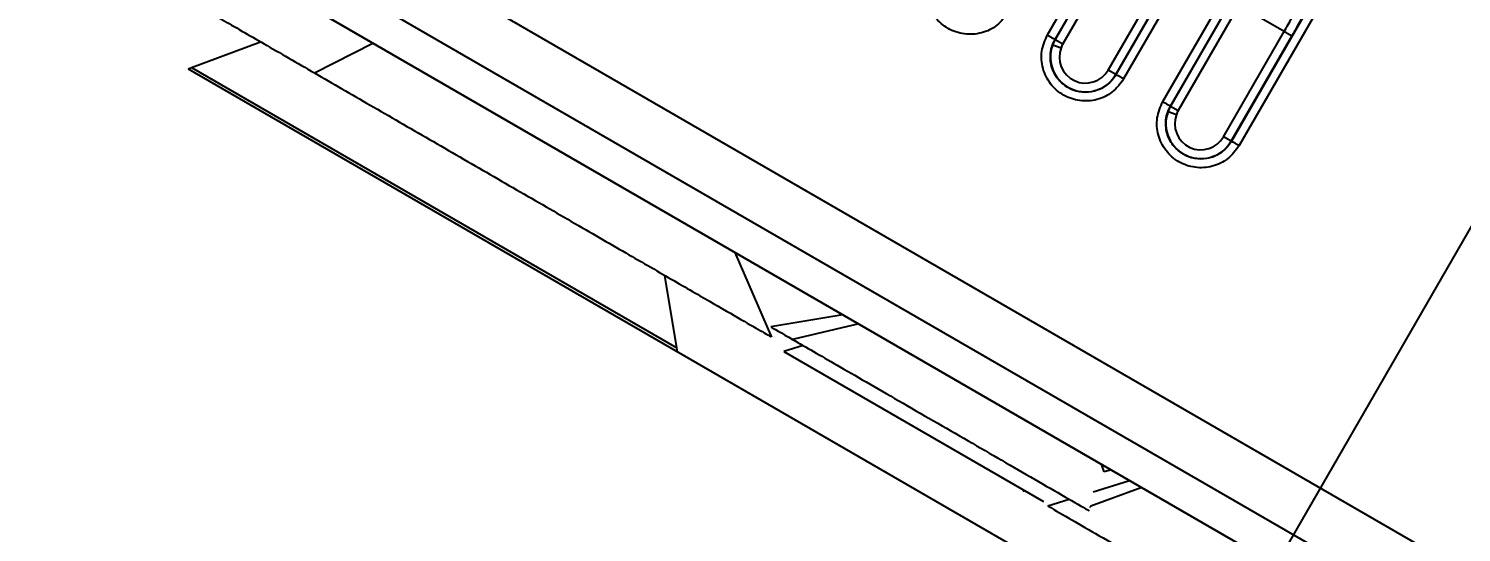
# Model space of a CAD drawing. Header units: millimetres. Extents: x 3916 to 10869, y 6515 to 11511.
# Drawn here: x 6981.63 to 7013.88, y 8825.78 to 8837.11 of the extents above; entities that cross this region are included whole.
import ezdxf

# ---------------------------------------------------------------- set-up
doc = ezdxf.new("R2010")
doc.units = ezdxf.units.MM
doc.header["$LTSCALE"] = 50
doc.header["$PDSIZE"] = -1
doc.linetypes.add('CENTERX2', pattern=[20.32, 12.7, -2.54, 2.54, -2.54])
doc.layers.add('CENTER_LINE', color=1, linetype='CENTERX2')
doc.layers.add('dim', color=4, linetype='Continuous', lineweight=18)
doc.styles.add('SLDTEXTSTYLE0', font='GULIM.TTC')
doc.dimstyles.new('ISO-25', dxfattribs={"dimtxt": 2.5, "dimasz": 2.5, "dimexe": 1.25, "dimexo": 0.625, "dimtad": 1, "dimtxsty": 'SLDTEXTSTYLE0', "dimcen": 2.5, "dimadec": 0, "dimazin": 0, "dimtfac": 1, "dimtmove": 0, "dimatfit": 3, "dimfxl": 0, "dimarcsym": 0})

# ---------------------------------------------------------------- blocks, each defined once
blk = doc.blocks.new('*D25')
at = {"layer": 'Defpoints', "color": 0}
for p in [(7076.309, 10374.327), (7037.279, 8872.803), (6982.133, 8777.288), (6894.787, 8441.677), (7076.309, 7240.741)]:
    blk.add_point(p, dxfattribs=at)
at = {"layer": 'dim', "color": 0, "lineweight": -2, "ltscale": 2}
blk.add_line((6975.883, 8766.463), (6798.441, 8459.124), dxfattribs=at)
blk.add_arc((7076.309, 8940.406), 530.736, 245.39976, 264.60024, dxfattribs=at)
at = {"layer": 'dim', "color": 0}
for points in [[(6859.194, 8465.247), (6851.55, 8450.437), (6810.941, 8480.775)], [(7025.972, 8403.701), (7026.757, 8420.349), (7076.309, 8409.669)]]:
    blk.add_solid(points, dxfattribs=at)
at = {"layer": 'dim', "color": 0, "insert": (6949.006, 8465.304), "char_height": 50, "attachment_point": 5, "rotation": 345, "style": 'SLDTEXTSTYLE0'}
blk.add_mtext('30%%d', dxfattribs=at)
blk = doc.blocks.new('*D27')
at = {"layer": 'Defpoints', "color": 0}
for p in [(6767.678, 9545.787), (7076.309, 9545.787), (7009.706, 8825.045)]:
    blk.add_point(p, dxfattribs=at)
at = {"layer": 'dim', "color": 0, "lineweight": -2, "ltscale": 2}
for p, q in [((7063.809, 9545.787), (6742.678, 9545.787)), ((6767.678, 8875.045), (6767.678, 9495.787)), ((6997.206, 8825.045), (6742.678, 8825.045))]:
    blk.add_line(p, q, dxfattribs=at)
at = {"layer": 'dim', "color": 0}
for points in [[(6776.012, 9495.787), (6759.345, 9495.787), (6767.678, 9545.787)], [(6759.345, 8875.045), (6776.012, 8875.045), (6767.678, 8825.045)]]:
    blk.add_solid(points, dxfattribs=at)
at = {"layer": 'dim', "color": 0, "insert": (6725.428, 9185.416), "char_height": 50, "attachment_point": 5, "rotation": 90, "style": 'SLDTEXTSTYLE0'}
blk.add_mtext('720,74', dxfattribs=at)
blk = doc.blocks.new('*D38')
at = {"layer": 'Defpoints', "color": 0}
for p in [(6978.468, 10706.054), (7076.309, 10374.327), (6982.133, 10314.286), (7037.279, 10218.771), (7076.309, 7240.741)]:
    blk.add_point(p, dxfattribs=at)
at = {"layer": 'dim', "color": 0, "lineweight": -2, "ltscale": 2}
for p, q in [((7076.309, 10386.827), (7076.309, 10739.614)), ((6975.883, 10325.111), (6782.087, 10660.777))]:
    blk.add_line(p, q, dxfattribs=at)
blk.add_arc((7076.309, 10151.168), 563.445, 95.08608, 114.91392, dxfattribs=at)
at = {"layer": 'dim', "color": 0}
for points in [[(7026.728, 10704.07), (7025.989, 10720.72), (7076.309, 10714.614)], [(6835.112, 10669.575), (6842.797, 10654.786), (6794.587, 10639.126)]]:
    blk.add_solid(points, dxfattribs=at)
at = {"layer": 'dim', "color": 0, "insert": (6920.417, 10732.965), "char_height": 50, "attachment_point": 5, "rotation": 15, "style": 'SLDTEXTSTYLE0'}
blk.add_mtext('30%%d', dxfattribs=at)

msp = doc.modelspace()

# ---------------------------------------------------------------- linework, layer by layer
at = {"color": 7, "linetype": 'Continuous', "lineweight": 25}
for p, q in [((7004.56, 8836.967), (7008.812, 8844.328)), ((7004.732, 8836.866), (7008.984, 8844.226)), ((7038.287, 8810.853), (6982.234, 8843.216)), ((7010.35, 8843.437), (7006.102, 8836.075)), ((7010.524, 8843.339), (7006.276, 8835.977)), ((7007.158, 8835.467), (7011.41, 8842.828)), ((7007.33, 8835.366), (7011.582, 8842.726)), ((7037.68, 8809.802), (6981.627, 8842.165)), ((7012.948, 8841.937), (7008.7, 8834.575)), ((7013.122, 8841.839), (7008.874, 8834.477)), ((7037.287, 8809.121), (6981.234, 8841.484)), ((7006.1, 8839.229), (7004.735, 8836.864)), ((7006.273, 8839.129), (7004.908, 8836.765)), ((7005.926, 8836.177), (7007.291, 8838.541)), ((7006.099, 8836.077), (7007.464, 8838.441)), ((7008.698, 8837.729), (7007.333, 8835.364)), ((7008.871, 8837.629), (7007.506, 8835.265)), ((7009.889, 8837.041), (7008.871, 8837.629)), ((6985.296, 8836.234), (6986.847, 8836.813)), ((6988.059, 8836.113), (6989.373, 8836.785)), ((7004.679, 8836.748), (7004.867, 8836.677)), ((7004.735, 8836.864), (7004.732, 8836.866)), ((7004.735, 8836.864), (7004.908, 8836.765)), ((7008.524, 8834.677), (7009.889, 8837.041)), ((7008.697, 8834.577), (7010.062, 8836.941)), ((6985.216, 8836.204), (6985.296, 8836.234)), ((6985.296, 8836.234), (6996.22, 8829.927)), ((7006.099, 8836.077), (7005.926, 8836.177)), ((7006.099, 8836.077), (7006.102, 8836.075)), ((7007.277, 8835.248), (7007.465, 8835.177)), ((7007.333, 8835.364), (7007.33, 8835.366)), ((7007.333, 8835.364), (7007.506, 8835.265)), ((7008.697, 8834.577), (7008.524, 8834.677)), ((7008.697, 8834.577), (7008.7, 8834.575)), ((6998.358, 8830.167), (6997.528, 8832.076)), ((6996.22, 8829.927), (6995.946, 8831.56)), ((6999.957, 8830.674), (6998.334, 8830.402)), ((7000.313, 8830.468), (6998.825, 8830.119)), ((6999.063, 8829.982), (6998.626, 8829.849)), ((6996.234, 8829.843), (6996.22, 8829.927)), ((6998.626, 8829.849), (7004.469, 8826.475)), ((7005.84, 8827.145), (7005.777, 8827.314)), ((7006.002, 8827.184), (7005.84, 8827.145)), ((7006.687, 8826.788), (7005.536, 8826.366)), ((7005.593, 8826.693), (7006.41, 8826.948)), ((7004.056, 8826.713), (7004.003, 8826.701)), ((7004.569, 8826.374), (7005.051, 8826.524)), ((7005.536, 8826.366), (7005.512, 8826.357)), ((7005.512, 8826.357), (7005.529, 8826.348))]:
    msp.add_line(p, q, dxfattribs=at)
msp.add_line((6985.216, 8836.204), (7030.875, 8809.843))
for centre, radius, start, end in [((7005.417, 8836.471), 0.788, 159.4177, 249.3434), ((7005.417, 8836.471), 0.788, 150, 159.4177), ((7005.417, 8836.471), 0.588, 150, 159.4177), ((7005.417, 8836.471), 0.588, 159.4177, 330), ((7005.417, 8836.471), 0.788, 249.3434, 330), ((7008.015, 8834.971), 0.788, 159.4177, 249.3434), ((7008.015, 8834.971), 0.788, 150, 159.4177), ((7008.015, 8834.971), 0.588, 159.4177, 330), ((7008.015, 8834.971), 0.588, 150, 159.4177), ((7008.015, 8834.971), 0.788, 249.3434, 330)]:
    msp.add_arc(centre, radius, start, end, dxfattribs=at)
for points, knots in [([(7003.678, 8837.477), (7003.6, 8837.372), (7003.444, 8837.162), (7003.081, 8836.991), (7002.687, 8836.964), (7002.311, 8837.092), (7002.013, 8837.353), (7001.839, 8837.708), (7001.806, 8838.108), (7001.91, 8838.348), (7001.962, 8838.467)], [0, 0, 0, 0, 0.125054, 0.250045, 0.375039, 0.500033, 0.625026, 0.750018, 0.875009, 1, 1, 1, 1]), ([(6984.468, 8838.187), (6984.461, 8838.191), (6984.437, 8838.205), (6984.683, 8838.063), (6985.185, 8837.773), (6985.942, 8837.336), (6986.896, 8836.785), (6987.671, 8836.337), (6988.059, 8836.113)], [0, 0, 0, 0, 0.083149, 0.266519, 0.449889, 0.633259, 0.81663, 1, 1, 1, 1]), ([(7009.889, 8837.041), (7009.92, 8837.095), (7009.984, 8837.207), (7010.06, 8837.346), (7010.102, 8837.428), (7010.122, 8837.472), (7010.123, 8837.479), (7010.124, 8837.483)], [0, 0, 0, 0, 0.242656, 0.499203, 0.712981, 0.847438, 1, 1, 1, 1]), ([(7010.062, 8836.941), (7010.113, 8837.029), (7010.213, 8837.204), (7010.323, 8837.404), (7010.387, 8837.527), (7010.394, 8837.546), (7010.397, 8837.556)], [0, 0, 0, 0, 0.280483, 0.559648, 0.779743, 1, 1, 1, 1]), ([(7006.276, 8835.977), (7006.198, 8835.872), (7006.042, 8835.662), (7005.679, 8835.491), (7005.285, 8835.464), (7004.909, 8835.592), (7004.611, 8835.853), (7004.437, 8836.208), (7004.404, 8836.608), (7004.508, 8836.848), (7004.56, 8836.967)], [0, 0, 0, 0, 0.125054, 0.250045, 0.375039, 0.500033, 0.625026, 0.750018, 0.875009, 1, 1, 1, 1]), ([(7006.102, 8836.075), (7006.066, 8836.022), (7005.996, 8835.919), (7005.854, 8835.804), (7005.702, 8835.727), (7005.503, 8835.674), (7005.269, 8835.678), (7005.023, 8835.77), (7004.814, 8835.934), (7004.687, 8836.138), (7004.631, 8836.339), (7004.621, 8836.512), (7004.649, 8836.695), (7004.704, 8836.808), (7004.732, 8836.866)], [0, 0, 0, 0, 0.077175, 0.150034, 0.218572, 0.282785, 0.397749, 0.495555, 0.596373, 0.71381, 0.779074, 0.84853, 0.922174, 1, 1, 1, 1]), ([(6988.059, 8836.113), (6988.471, 8835.875), (6989.296, 8835.399), (6990.648, 8834.619), (6992.019, 8833.827), (6993.369, 8833.048), (6994.643, 8832.312), (6995.792, 8831.649), (6996.771, 8831.083), (6997.547, 8830.635), (6998.074, 8830.331), (6998.345, 8830.175), (6998.33, 8830.183), (6998.325, 8830.186)], [0, 0, 0, 0, 0.094818, 0.189635, 0.284453, 0.379271, 0.474089, 0.568906, 0.663724, 0.758542, 0.853359, 0.948177, 1, 1, 1, 1]), ([(7008.874, 8834.477), (7008.796, 8834.372), (7008.641, 8834.162), (7008.277, 8833.991), (7007.883, 8833.964), (7007.507, 8834.092), (7007.209, 8834.353), (7007.035, 8834.708), (7007.002, 8835.108), (7007.106, 8835.348), (7007.158, 8835.467)], [0, 0, 0, 0, 0.125054, 0.250045, 0.375039, 0.500033, 0.625026, 0.750018, 0.875009, 1, 1, 1, 1]), ([(7008.7, 8834.575), (7008.664, 8834.522), (7008.594, 8834.419), (7008.452, 8834.304), (7008.3, 8834.227), (7008.101, 8834.174), (7007.867, 8834.178), (7007.621, 8834.27), (7007.412, 8834.434), (7007.285, 8834.638), (7007.229, 8834.839), (7007.219, 8835.012), (7007.247, 8835.195), (7007.302, 8835.308), (7007.33, 8835.366)], [0, 0, 0, 0, 0.077175, 0.150034, 0.218572, 0.282785, 0.397749, 0.495555, 0.596373, 0.71381, 0.779074, 0.84853, 0.922174, 1, 1, 1, 1]), ([(6998.395, 8830.367), (6998.377, 8830.378), (6998.29, 8830.428), (6998.59, 8830.255), (6998.825, 8830.119)], [0, 0, 0, 0, 0.214602, 1, 1, 1, 1]), ([(6998.825, 8830.119), (6999.13, 8829.943), (6999.739, 8829.591), (7001.189, 8828.754), (7002.793, 8827.828), (7004.279, 8826.97), (7005.238, 8826.417), (7005.486, 8826.273), (7005.496, 8826.268)], [0, 0, 0, 0, 0.198362, 0.396725, 0.595087, 0.79345, 0.991812, 1, 1, 1, 1]), ([(7004.569, 8826.374), (7004.92, 8826.171), (7005.623, 8825.766), (7007.299, 8824.797), (7009.132, 8823.739), (7010.906, 8822.715), (7012.306, 8821.907), (7013.153, 8821.418), (7013.173, 8821.407), (7013.181, 8821.402)], [0, 0, 0, 0, 0.148634, 0.297269, 0.445903, 0.594537, 0.743171, 0.891806, 1, 1, 1, 1])]:
    msp.add_open_spline(points, degree=3, knots=knots, dxfattribs=at)
for points in [[(7004.56, 8836.967), (7004.582, 8836.954), (7004.627, 8836.929), (7004.683, 8836.896), (7004.723, 8836.872), (7004.729, 8836.868), (7004.732, 8836.866)], [(7010.062, 8836.941), (7010.059, 8836.943), (7010.053, 8836.946), (7010.013, 8836.97), (7009.956, 8837.002), (7009.912, 8837.028), (7009.889, 8837.041)], [(7006.276, 8835.977), (7006.253, 8835.99), (7006.209, 8836.015), (7006.152, 8836.048), (7006.111, 8836.07), (7006.105, 8836.074), (7006.102, 8836.075)], [(7007.158, 8835.467), (7007.18, 8835.454), (7007.225, 8835.429), (7007.281, 8835.396), (7007.321, 8835.372), (7007.327, 8835.368), (7007.33, 8835.366)], [(7008.874, 8834.477), (7008.851, 8834.49), (7008.807, 8834.515), (7008.75, 8834.548), (7008.709, 8834.57), (7008.703, 8834.574), (7008.7, 8834.575)]]:
    msp.add_open_spline(points, degree=3, dxfattribs=at)
at = {"layer": 'CENTER_LINE'}
for p, q in [((6982.133, 8777.288), (7037.279, 8872.803)), ((6961.925, 8852.632), (7057.44, 8797.486))]:
    msp.add_line(p, q, dxfattribs=at)

# ---------------------------------------------------------------- dimensions: what is measured, and where the dimension line sits
at = {"layer": 'dim', "ltscale": 2}
dim = msp.add_angular_dim_2l(base=(6978.468, 10706.054), line1=((6982.133, 10314.286), (7037.279, 10218.771)), line2=((7076.309, 7240.741), (7076.309, 10374.327)), dimstyle='ISO-25', override={"dimscale": 20}, dxfattribs=at)
dim.commit()
dim.dimension.update_dxf_attribs({"geometry": '*D38', "text_midpoint": (6930.479, 10695.415), "dimtype": 162})
dim = msp.add_angular_dim_2l(base=(6894.787, 8441.677), line1=((6982.133, 8777.288), (7037.279, 8872.803)), line2=((7076.309, 7240.741), (7076.309, 10374.327)), dimstyle='ISO-25', override={"dimscale": 20}, dxfattribs=at)
dim.commit()
dim.dimension.update_dxf_attribs({"geometry": '*D25', "text_midpoint": (6949.006, 8465.304)})
dim = msp.add_linear_dim(base=(6767.678, 9545.787), p1=(7009.706, 8825.045), p2=(7076.309, 9545.787), angle=90, dimstyle='ISO-25', override={"dimscale": 20}, dxfattribs=at)
dim.commit()
dim.dimension.update_dxf_attribs({"geometry": '*D27', "text_midpoint": (6725.428, 9185.416)})

doc.saveas('drawing.dxf')
